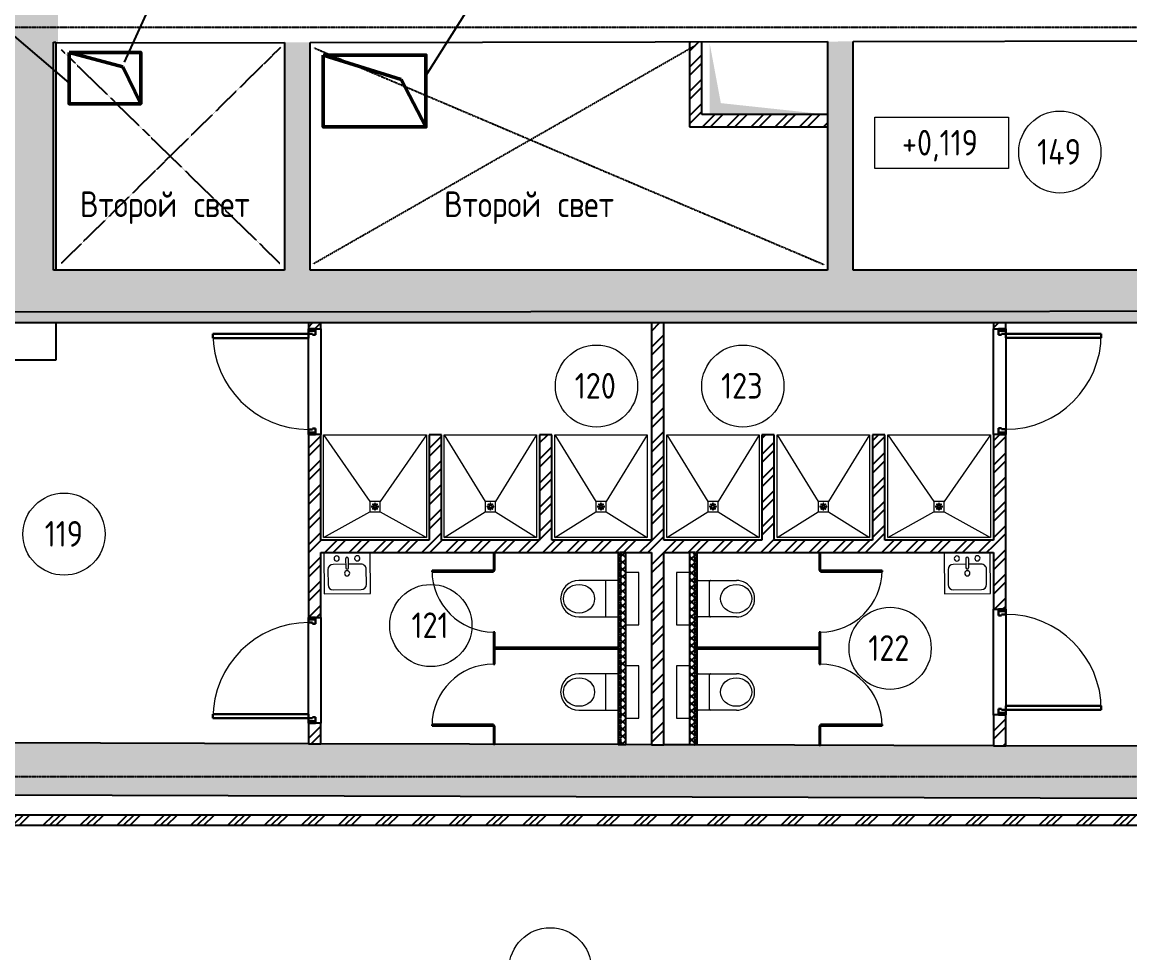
# Model space of a CAD drawing. Header units: millimetres. Extents: x -99936 to 523262, y -63190 to 327013.
# Drawn here: x 18618 to 29404, y 11537 to 20605 of the extents above; entities that cross this region are included whole.
import ezdxf
from ezdxf import colors
from ezdxf.entities.mleader import LeaderData, LeaderLine
from ezdxf.math import Vec2, Vec3

# ---------------------------------------------------------------- set-up
doc = ezdxf.new("R2010")
doc.units = ezdxf.units.MM
for name, pattern in [('ADSK_Линия сетки', [25, 20, -2.5, 0, -2.5]), ('ADSK_Сверху', [4.5, 3, -1.5]), ('ADSK_Снесено', [4.5, 3, -1.5])]:
    doc.linetypes.add(name, pattern=pattern)
for name, color, linetype, lineweight in [('Аннотация', 7, 'Continuous', 9), ('Двери', 251, 'Continuous', 18), ('Марки помещений', 7, 'Continuous', 20), ('Отметки', 7, 'Continuous', 9), ('ПОДПОР', 1, 'Continuous', 50), ('Сантехника', 251, 'Continuous', 18), ('Сантехническое оборудование', 251, 'Continuous', 9), ('Узлы', 7, 'Continuous', 18)]:
    doc.layers.add(name, color=color, linetype=linetype, lineweight=lineweight)
for name, color, linetype, lineweight, true_color in [('Линии', 7, 'Continuous', 9, 0x00a600), ('Обобщенные модели', 5, 'Continuous', 18, 0x0000ff), ('Стены внутренние', 5, 'Continuous', 18, 0x0000ff), ('Стены наружные', 1, 'ADSK_Снесено', 18, 0xff0000)]:
    doc.layers.add(name, color=color, linetype=linetype, lineweight=lineweight, true_color=true_color)
doc.styles.add('GOST Common_2', font='GOST Common_0.ttf', dxfattribs={"width": 0.9, "height": 250})
doc.styles.add('ISOCPEUR', font='isocpeur.ttf', dxfattribs={"height": 250})
pattern_1 = [(45, (0, 0), (-117.8655, 117.8655), []), (45, (78.58, 0), (-117.8655, 117.8655), [])]
pattern_2 = [(45, (0, 0), (-35.35534, 35.35534), []), (135, (0, 0), (-35.35534, -35.35534), [])]
pattern_3 = [(45, (0, 0), (-70.71068, 70.71068), [])]

# ---------------------------------------------------------------- blocks, each defined once
blk = doc.blocks.new('AC_Дверь_Однопольная - Д-18п 1030х2200h-2319666-01 План 1-го этажа маркировочный')
at = {"layer": 'Двери', "lineweight": 30}
for p, q in [((-465, 990), (-425, 990)), ((-465, 60), (-465, 990)), ((-425, 990), (-425, 60)), ((-515, 60), (-495, 60)), ((-515, -10), (-515, 60)), ((-495, 60), (-465, 60)), ((-495, -10), (-495, 60)), ((-495, 60), (-495, -10)), ((-425, 60), (-465, 60)), ((-465, 60), (-465, 20)), ((-465, 20), (-455, 20)), ((-455, 20), (-455, -10)), ((455, 20), (465, 20)), ((455, -10), (455, 20)), ((465, 60), (495, 60)), ((465, 20), (465, 60)), ((495, 60), (495, -10)), ((495, 60), (515, 60)), ((495, -10), (495, 60)), ((515, 60), (515, -10)), ((-495, -10), (-515, -10)), ((-455, -10), (-495, -10)), ((495, -10), (455, -10)), ((515, -10), (495, -10))]:
    blk.add_line(p, q, dxfattribs=at)
at = {"layer": 'Двери'}
blk.add_arc((-465, 60), 930, 0, 90, dxfattribs=at)
blk = doc.blocks.new('AC_Дверь_Однопольная - Д-18л 1030х2200h-2319665-01 План 1-го этажа маркировочный')
at = {"layer": 'Двери', "lineweight": 30}
for p, q in [((465, 990), (425, 990)), ((425, 990), (425, 60)), ((465, 60), (465, 990)), ((-495, 60), (-515, 60)), ((-515, 60), (-515, -10)), ((-465, 60), (-495, 60)), ((-495, 60), (-495, -10)), ((-495, -10), (-495, 60)), ((-465, 20), (-465, 60)), ((-455, 20), (-465, 20)), ((-455, -10), (-455, 20)), ((425, 60), (465, 60)), ((465, 20), (455, 20)), ((455, 20), (455, -10)), ((495, 60), (465, 60)), ((465, 60), (465, 20)), ((495, -10), (495, 60)), ((515, 60), (495, 60)), ((495, 60), (495, -10)), ((515, -10), (515, 60)), ((-515, -10), (-495, -10)), ((-495, -10), (-455, -10)), ((455, -10), (495, -10)), ((495, -10), (515, -10))]:
    blk.add_line(p, q, dxfattribs=at)
at = {"layer": 'Двери'}
blk.add_arc((465, 60), 930, 90, 180, dxfattribs=at)
blk = doc.blocks.new('Туалет подвесной-Moderna R-Laufen - 000 White-2284892-01 План 1-го этажа маркировочный')
at = {"layer": 'Обобщенные модели'}
for p, q in [((-53, 419), (-53, 47)), ((303, 47), (303, 419)), ((-43, 158), (293, 158))]:
    blk.add_line(p, q, dxfattribs=at)
for centre, radius, start, end in [((125, 419), 178, 360, 180), ((-43, 168), 9.89, 180, 270), ((293, 168), 9.89, 270, 360), ((-43, 47), 9.89, 180, 270), ((293, 47), 9.89, 270, 360)]:
    blk.add_arc(centre, radius, start, end, dxfattribs=at)
blk.add_ellipse((125, 418), major_axis=(0, 152), ratio=0.916517, dxfattribs=at)
at = {"layer": 'Сантехника'}
for p, q in [((-130, -38), (-130, -163)), ((380, -163), (380, -38)), ((-130, -163), (380, -163))]:
    blk.add_line(p, q, dxfattribs=at)
blk = doc.blocks.new('Дверь-Одинарная-Панель - 600 x 2150 мм с_у-1872435-01 План 1-го этажа маркировочный')
at = {"layer": 'Двери', "lineweight": 30}
for p, q in [((300, 606), (288, 606)), ((288, 606), (288, 6)), ((300, 6), (300, 606)), ((288, 6), (300, 6))]:
    blk.add_line(p, q, dxfattribs=at)
at = {"layer": 'Двери'}
blk.add_arc((300, 6), 600, 90, 180, dxfattribs=at)
blk = doc.blocks.new('Дверь-Одинарная-Панель - 600 x 2150 мм с_у-1872436-01 План 1-го этажа маркировочный')
at = {"layer": 'Двери', "lineweight": 30}
for p, q in [((288, -6), (300, -6)), ((288, -606), (288, -6)), ((300, -6), (300, -606)), ((300, -606), (288, -606))]:
    blk.add_line(p, q, dxfattribs=at)
at = {"layer": 'Двери'}
blk.add_arc((300, -6), 600, 180, 270, dxfattribs=at)
blk = doc.blocks.new('4-slope_shower_with_drain_2858 - 4-slope_shower_with_drain_2858-2158050-01 План 1-го этажа маркировочный')
at = {"layer": 'Сантехническое оборудование'}
for p, q in [((-450, -300), (-450, 700)), ((-450, 700), (450, 700)), ((-450, 700), (-50, 50)), ((450, 700), (50, 50)), ((450, 700), (450, -300)), ((50, 50), (-50, 50)), ((-50, 50), (-50, -50)), ((-28, 5), (-11, 2)), ((-9, 6), (-23, 16)), ((-16, 23), (-6, 9)), ((-2, 11), (-5, 28)), ((5, 28), (2, 11)), ((6, 9), (16, 23)), ((23, 16), (9, 6)), ((11, 2), (28, 5)), ((50, -50), (50, 50)), ((-450, -300), (-50, -50)), ((-50, -50), (50, -50)), ((-11, -2), (-28, -5)), ((-23, -16), (-9, -6)), ((-6, -9), (-16, -23)), ((-5, -28), (-2, -11)), ((2, -11), (5, -28)), ((16, -23), (6, -9)), ((9, -6), (23, -16)), ((28, -5), (11, -2)), ((50, -50), (450, -300)), ((450, -300), (-450, -300))]:
    blk.add_line(p, q, dxfattribs=at)
for centre, radius, start, end in [((-29, 0), 5, 80, 280), ((-20, 20), 5, 35, 235), ((-12, 0), 2.19, 297.4259, 62.5741), ((-12, 0), 2.19, 6.9527, 62.5741), ((-8, 8), 2.19, 252.4259, 17.5741), ((-8, 8), 2.19, 252.4259, 294.142), ((-8, 8), 2.19, 335.858, 17.5741), ((0, 29), 5, 350, 190), ((0, 12), 2.19, 207.4259, 332.5741), ((0, 12), 2.19, 207.4259, 332.5741), ((8, 8), 2.19, 162.4259, 287.5741), ((8, 8), 2.19, 162.4259, 204.142), ((8, 8), 2.19, 231.9527, 287.5741), ((12, 0), 2.19, 117.4259, 242.5741), ((12, 0), 2.19, 117.4259, 173.0473), ((20, 20), 5, 305, 145), ((29, 0), 5, 260, 100), ((-20, -20), 5, 125, 325), ((-12, 0), 2.19, 297.4259, 353.0473), ((-8, -8), 2.19, 342.4259, 107.5741), ((-8, -8), 2.19, 65.858, 107.5741), ((-8, -8), 2.19, 342.4259, 38.0473), ((0, -29), 5, 170, 10), ((0, -12), 2.19, 27.4259, 152.5741), ((0, -12), 2.19, 27.4259, 152.5741), ((8, -8), 2.19, 72.4259, 197.5741), ((8, -8), 2.19, 155.858, 197.5741), ((8, -8), 2.19, 72.4259, 114.142), ((12, 0), 2.19, 186.9527, 242.5741), ((20, -20), 5, 215, 55)]:
    blk.add_arc(centre, radius, start, end, dxfattribs=at)
blk = doc.blocks.new('4-slope_shower_with_drain_2858 - 4-slope_shower_with_drain_2858-V218-01 План 1-го этажа маркировочный')
at = {"layer": 'Сантехническое оборудование'}
for p, q in [((-450, -300), (-450, 700)), ((-450, 700), (450, 700)), ((-450, 700), (-50, 50)), ((450, 700), (50, 50)), ((450, 700), (450, -300)), ((50, 50), (-50, 50)), ((-50, 50), (-50, -50)), ((-28, 5), (-11, 2)), ((-9, 6), (-23, 16)), ((-16, 23), (-6, 9)), ((-2, 11), (-5, 28)), ((5, 28), (2, 11)), ((6, 9), (16, 23)), ((23, 16), (9, 6)), ((11, 2), (28, 5)), ((50, -50), (50, 50)), ((-450, -300), (-50, -50)), ((-50, -50), (50, -50)), ((-11, -2), (-28, -5)), ((-23, -16), (-9, -6)), ((-6, -9), (-16, -23)), ((-5, -28), (-2, -11)), ((2, -11), (5, -28)), ((16, -23), (6, -9)), ((9, -6), (23, -16)), ((28, -5), (11, -2)), ((50, -50), (450, -300)), ((450, -300), (-450, -300))]:
    blk.add_line(p, q, dxfattribs=at)
for centre, radius, start, end in [((-29, 0), 5, 80, 280), ((-20, 20), 5, 35, 235), ((-12, 0), 2.19, 297.4259, 62.5741), ((-12, 0), 2.19, 6.9527, 62.5741), ((-8, 8), 2.19, 252.4259, 17.5741), ((-8, 8), 2.19, 252.4259, 294.142), ((-8, 8), 2.19, 335.858, 17.5741), ((0, 29), 5, 350, 190), ((0, 12), 2.19, 207.4259, 332.5741), ((0, 12), 2.19, 207.4259, 332.5741), ((8, 8), 2.19, 162.4259, 287.5741), ((8, 8), 2.19, 162.4259, 204.142), ((8, 8), 2.19, 231.9527, 287.5741), ((12, 0), 2.19, 117.4259, 242.5741), ((12, 0), 2.19, 117.4259, 173.0473), ((20, 20), 5, 305, 145), ((29, 0), 5, 260, 100), ((-20, -20), 5, 125, 325), ((-12, 0), 2.19, 297.4259, 353.0473), ((-8, -8), 2.19, 342.4259, 107.5741), ((-8, -8), 2.19, 65.858, 107.5741), ((-8, -8), 2.19, 342.4259, 38.0473), ((0, -29), 5, 170, 10), ((0, -12), 2.19, 27.4259, 152.5741), ((0, -12), 2.19, 27.4259, 152.5741), ((8, -8), 2.19, 72.4259, 197.5741), ((8, -8), 2.19, 155.858, 197.5741), ((8, -8), 2.19, 72.4259, 114.142), ((12, 0), 2.19, 186.9527, 242.5741), ((20, -20), 5, 215, 55)]:
    blk.add_arc(centre, radius, start, end, dxfattribs=at)
blk = doc.blocks.new('4-slope_shower_with_drain_2858 - 1000х1000-2158051-01 План 1-го этажа маркировочный')
at = {"layer": 'Сантехническое оборудование'}
for p, q in [((-500, -300), (-500, 700)), ((-500, 700), (500, 700)), ((-500, 700), (-50, 50)), ((500, 700), (50, 50)), ((500, 700), (500, -300)), ((50, 50), (-50, 50)), ((-50, 50), (-50, -50)), ((-28, 5), (-11, 2)), ((-9, 6), (-23, 16)), ((-16, 23), (-6, 9)), ((-2, 11), (-5, 28)), ((5, 28), (2, 11)), ((6, 9), (16, 23)), ((23, 16), (9, 6)), ((11, 2), (28, 5)), ((50, -50), (50, 50)), ((-500, -300), (-50, -50)), ((-50, -50), (50, -50)), ((-11, -2), (-28, -5)), ((-23, -16), (-9, -6)), ((-6, -9), (-16, -23)), ((-5, -28), (-2, -11)), ((2, -11), (5, -28)), ((16, -23), (6, -9)), ((9, -6), (23, -16)), ((28, -5), (11, -2)), ((50, -50), (500, -300)), ((500, -300), (-500, -300))]:
    blk.add_line(p, q, dxfattribs=at)
for centre, radius, start, end in [((-29, 0), 5, 80, 280), ((-20, 20), 5, 35, 235), ((-12, 0), 2.19, 297.4259, 62.5741), ((-12, 0), 2.19, 6.9527, 62.5741), ((-8, 8), 2.19, 252.4259, 17.5741), ((-8, 8), 2.19, 252.4259, 294.142), ((-8, 8), 2.19, 335.858, 17.5741), ((0, 29), 5, 350, 190), ((0, 12), 2.19, 207.4259, 332.5741), ((0, 12), 2.19, 207.4259, 332.5741), ((8, 8), 2.19, 162.4259, 287.5741), ((8, 8), 2.19, 162.4259, 204.142), ((8, 8), 2.19, 231.9527, 287.5741), ((12, 0), 2.19, 117.4259, 242.5741), ((12, 0), 2.19, 117.4259, 173.0473), ((20, 20), 5, 305, 145), ((29, 0), 5, 260, 100), ((-20, -20), 5, 125, 325), ((-12, 0), 2.19, 297.4259, 353.0473), ((-8, -8), 2.19, 342.4259, 107.5741), ((-8, -8), 2.19, 65.858, 107.5741), ((-8, -8), 2.19, 342.4259, 38.0473), ((0, -29), 5, 170, 10), ((0, -12), 2.19, 27.4259, 152.5741), ((0, -12), 2.19, 27.4259, 152.5741), ((8, -8), 2.19, 72.4259, 197.5741), ((8, -8), 2.19, 155.858, 197.5741), ((8, -8), 2.19, 72.4259, 114.142), ((12, 0), 2.19, 186.9527, 242.5741), ((20, -20), 5, 215, 55)]:
    blk.add_arc(centre, radius, start, end, dxfattribs=at)
blk = doc.blocks.new('4-slope_shower_with_drain_2858 - 4-slope_shower_with_drain_2858-V219-01 План 1-го этажа маркировочный')
at = {"layer": 'Сантехническое оборудование'}
for p, q in [((-450, -300), (-450, 700)), ((-450, 700), (450, 700)), ((-450, 700), (-50, 50)), ((450, 700), (50, 50)), ((450, 700), (450, -300)), ((50, 50), (-50, 50)), ((-50, 50), (-50, -50)), ((-28, 5), (-11, 2)), ((-9, 6), (-23, 16)), ((-16, 23), (-6, 9)), ((-2, 11), (-5, 28)), ((5, 28), (2, 11)), ((6, 9), (16, 23)), ((23, 16), (9, 6)), ((11, 2), (28, 5)), ((50, -50), (50, 50)), ((-450, -300), (-50, -50)), ((-50, -50), (50, -50)), ((-11, -2), (-28, -5)), ((-23, -16), (-9, -6)), ((-6, -9), (-16, -23)), ((-5, -28), (-2, -11)), ((2, -11), (5, -28)), ((16, -23), (6, -9)), ((9, -6), (23, -16)), ((28, -5), (11, -2)), ((50, -50), (450, -300)), ((450, -300), (-450, -300))]:
    blk.add_line(p, q, dxfattribs=at)
for centre, radius, start, end in [((-29, 0), 5, 80, 280), ((-20, 20), 5, 35, 235), ((-12, 0), 2.19, 297.4259, 62.5741), ((-12, 0), 2.19, 6.9527, 62.5741), ((-8, 8), 2.19, 252.4259, 17.5741), ((-8, 8), 2.19, 252.4259, 294.142), ((-8, 8), 2.19, 335.858, 17.5741), ((0, 29), 5, 350, 190), ((0, 12), 2.19, 207.4259, 332.5741), ((0, 12), 2.19, 207.4259, 332.5741), ((8, 8), 2.19, 162.4259, 287.5741), ((8, 8), 2.19, 162.4259, 204.142), ((8, 8), 2.19, 231.9527, 287.5741), ((12, 0), 2.19, 117.4259, 242.5741), ((12, 0), 2.19, 117.4259, 173.0473), ((20, 20), 5, 305, 145), ((29, 0), 5, 260, 100), ((-20, -20), 5, 125, 325), ((-12, 0), 2.19, 297.4259, 353.0473), ((-8, -8), 2.19, 342.4259, 107.5741), ((-8, -8), 2.19, 65.858, 107.5741), ((-8, -8), 2.19, 342.4259, 38.0473), ((0, -29), 5, 170, 10), ((0, -12), 2.19, 27.4259, 152.5741), ((0, -12), 2.19, 27.4259, 152.5741), ((8, -8), 2.19, 72.4259, 197.5741), ((8, -8), 2.19, 155.858, 197.5741), ((8, -8), 2.19, 72.4259, 114.142), ((12, 0), 2.19, 186.9527, 242.5741), ((20, -20), 5, 215, 55)]:
    blk.add_arc(centre, radius, start, end, dxfattribs=at)
blk = doc.blocks.new('4-slope_shower_with_drain_2858 - 1000х1000-V220-01 План 1-го этажа маркировочный')
at = {"layer": 'Сантехническое оборудование'}
for p, q in [((-500, -300), (-500, 700)), ((-500, 700), (500, 700)), ((-500, 700), (-50, 50)), ((500, 700), (50, 50)), ((500, 700), (500, -300)), ((50, 50), (-50, 50)), ((-50, 50), (-50, -50)), ((-28, 5), (-11, 2)), ((-9, 6), (-23, 16)), ((-16, 23), (-6, 9)), ((-2, 11), (-5, 28)), ((5, 28), (2, 11)), ((6, 9), (16, 23)), ((23, 16), (9, 6)), ((11, 2), (28, 5)), ((50, -50), (50, 50)), ((-500, -300), (-50, -50)), ((-50, -50), (50, -50)), ((-11, -2), (-28, -5)), ((-23, -16), (-9, -6)), ((-6, -9), (-16, -23)), ((-5, -28), (-2, -11)), ((2, -11), (5, -28)), ((16, -23), (6, -9)), ((9, -6), (23, -16)), ((28, -5), (11, -2)), ((50, -50), (500, -300)), ((500, -300), (-500, -300))]:
    blk.add_line(p, q, dxfattribs=at)
for centre, radius, start, end in [((-29, 0), 5, 80, 280), ((-20, 20), 5, 35, 235), ((-12, 0), 2.19, 297.4259, 62.5741), ((-12, 0), 2.19, 6.9527, 62.5741), ((-8, 8), 2.19, 252.4259, 17.5741), ((-8, 8), 2.19, 252.4259, 294.142), ((-8, 8), 2.19, 335.858, 17.5741), ((0, 29), 5, 350, 190), ((0, 12), 2.19, 207.4259, 332.5741), ((0, 12), 2.19, 207.4259, 332.5741), ((8, 8), 2.19, 162.4259, 287.5741), ((8, 8), 2.19, 162.4259, 204.142), ((8, 8), 2.19, 231.9527, 287.5741), ((12, 0), 2.19, 117.4259, 242.5741), ((12, 0), 2.19, 117.4259, 173.0473), ((20, 20), 5, 305, 145), ((29, 0), 5, 260, 100), ((-20, -20), 5, 125, 325), ((-12, 0), 2.19, 297.4259, 353.0473), ((-8, -8), 2.19, 342.4259, 107.5741), ((-8, -8), 2.19, 65.858, 107.5741), ((-8, -8), 2.19, 342.4259, 38.0473), ((0, -29), 5, 170, 10), ((0, -12), 2.19, 27.4259, 152.5741), ((0, -12), 2.19, 27.4259, 152.5741), ((8, -8), 2.19, 72.4259, 197.5741), ((8, -8), 2.19, 155.858, 197.5741), ((8, -8), 2.19, 72.4259, 114.142), ((12, 0), 2.19, 186.9527, 242.5741), ((20, -20), 5, 215, 55)]:
    blk.add_arc(centre, radius, start, end, dxfattribs=at)
blk = doc.blocks.new('Туалет подвесной-Moderna R-Laufen - 000 White-2285251-01 План 1-го этажа маркировочный')
at = {"layer": 'Обобщенные модели'}
for p, q in [((-53, -419), (-53, -47)), ((303, -47), (303, -419)), ((-43, -158), (293, -158))]:
    blk.add_line(p, q, dxfattribs=at)
for centre, radius, start, end in [((-43, -47), 9.89, 90, 180), ((293, -47), 9.89, 0, 90), ((-43, -168), 9.89, 90, 180), ((293, -168), 9.89, 0, 90), ((125, -419), 178, 180, 0)]:
    blk.add_arc(centre, radius, start, end, dxfattribs=at)
blk.add_ellipse((125, -418), major_axis=(0, 152), ratio=0.916517, dxfattribs=at)
at = {"layer": 'Сантехника'}
for p, q in [((380, 163), (-130, 163)), ((-130, 163), (-130, 38)), ((380, 38), (380, 163))]:
    blk.add_line(p, q, dxfattribs=at)
blk = doc.blocks.new('ADSK_Марка_Помещение_ОдноЗначение - Номер-247393-01 План 1-го этажа маркировочный')
at = {"layer": 'Марки помещений'}
blk.add_circle((0, 0), 4, dxfattribs=at)
blk = doc.blocks.new('Высотные отметки - Рамка-5093-01 План 1-го этажа маркировочный')
at = {"layer": 'Аннотация', "lineweight": 20}
for p, q in [((-6.5, 0), (-6.5, 5)), ((-6.5, 5), (6.5, 5)), ((6.5, 5), (6.5, 0)), ((6.5, 0), (-6.5, 0))]:
    blk.add_line(p, q, dxfattribs=at)
blk = doc.blocks.new('Кухонная мойка-Одиночная - 450 x 400 мм-1905995-01 План 1-го этажа маркировочный')
at = {"layer": 'Сантехника'}
for p, q in [((241, 202), (-209, 202)), ((-209, 202), (-209, -198)), ((3, 145), (3, 53)), ((28, 145), (28, 53)), ((241, -198), (241, 202)), ((-171, 37), (-171, -109)), ((3, 88), (-120, 88)), ((152, 88), (28, 88)), ((203, -109), (203, 37)), ((-209, -198), (241, -198)), ((-120, -160), (152, -160))]:
    blk.add_line(p, q, dxfattribs=at)
for centre, radius, start, end in [((-84, 145), 25.4, 360, 180), ((-84, 145), 25.4, 180, 360), ((16, 145), 12.7, 360, 180), ((116, 145), 25.4, 360, 180), ((116, 145), 25.4, 180, 360), ((-120, 37), 50.8, 90, 180), ((16, 0), 25.4, 360, 180), ((16, 0), 25.4, 180, 0), ((16, 53), 12.7, 180, 0), ((152, 37), 50.8, 360, 90), ((-120, -109), 50.8, 180, 270), ((152, -109), 50.8, 270, 0)]:
    blk.add_arc(centre, radius, start, end, dxfattribs=at)

msp = doc.modelspace()

# ---------------------------------------------------------------- hatches: boundary and pattern name
at = {"layer": 'Стены внутренние', "lineweight": 25, "true_color": 0x636466}
for points in [[(18882.756, 17676.959), (18922.836, 17676.959), (18922.836, 20408.632), (18412.836, 20408.632), (18413.468, 17676.959), (18421.786, 17676.959)], [(21423.029, 18186.959), (21423.029, 20406.859), (21173.029, 20406.413), (21173.029, 18186.959)], [(26576.112, 18186.959), (26709.989, 18186.959), (26709.989, 20416.296), (26459.989, 20415.849), (26459.989, 18186.959)], [(30030.095, 17676.959), (30842.355, 17676.959), (30842.355, 18186.959), (18922.836, 18186.959), (18922.836, 17676.959), (28915.361, 17676.959)], [(33079.611, 13030.933), (33081.079, 13540.931), (16805.213, 13587.784), (16803.745, 13077.786), (32259.563, 13033.293)]]:
    msp.add_hatch(color=251, dxfattribs=at).paths.add_polyline_path(points)
h = msp.add_hatch(dxfattribs=at)
h.set_pattern_fill('FP_2', color=251, style=0, pattern_type=2)
h.set_pattern_definition(pattern_1)
h.paths.add_polyline_path([(25114.989, 19706.072), (25234.989, 19706.072), (25234.989, 20413.663), (25114.989, 20413.449), (25114.989, 20406.859)])
h = msp.add_hatch(dxfattribs=at)
h.set_pattern_fill('FP_2', color=251, style=0, pattern_type=2)
h.set_pattern_definition(pattern_1)
h.paths.add_polyline_path([(25311.862, 19586.072), (26459.989, 19586.072), (26459.989, 19706.072), (25114.989, 19706.072), (25114.989, 19586.072)])
h = msp.add_hatch(dxfattribs=at)
h.set_pattern_fill('FP_2', color=251, style=0, pattern_type=2)
h.set_pattern_definition(pattern_1)
h.paths.add_polyline_path([(21525.793, 13574.195), (21525.793, 13774.037), (21405.793, 13774.037), (21405.793, 13574.54)])
h.paths.add_polyline_path([(21525.793, 14804.037), (21525.793, 16587.168), (21405.793, 16587.168), (21405.793, 14804.037), (21475.793, 14804.037)])
h.paths.add_polyline_path([(21525.793, 17617.168), (21525.793, 17676.959), (21405.793, 17676.959), (21405.793, 17617.168), (21475.793, 17617.168)])
h = msp.add_hatch(dxfattribs=at)
h.set_pattern_fill('FP_2', color=251, style=0, pattern_type=2)
h.set_pattern_definition(pattern_1)
h.paths.add_polyline_path([(24865.793, 13564.58), (24865.793, 17676.959), (24745.793, 17676.959), (24745.793, 13564.925)])
h = msp.add_hatch(dxfattribs=at)
h.set_pattern_fill('FP_2', color=251, style=0, pattern_type=2)
h.set_pattern_definition(pattern_1)
h.paths.add_polyline_path([(28195.793, 13554.994), (28195.793, 13854.907), (28075.793, 13854.907), (28075.793, 13555.339)])
h.paths.add_polyline_path([(28075.793, 14884.907), (28195.793, 14884.907), (28195.793, 16587.793), (28075.793, 16587.793), (28075.793, 14949.325)])
h.paths.add_polyline_path([(28125.793, 17617.793), (28195.793, 17617.793), (28195.793, 17676.959), (28075.793, 17676.959), (28075.793, 17617.793)])
h = msp.add_hatch(dxfattribs=at)
h.set_pattern_fill('FP_2', color=251, style=0, pattern_type=2)
h.set_pattern_definition(pattern_1)
h.paths.add_polyline_path([(22699.793, 15557.293), (22699.793, 16585.293), (22579.793, 16585.293), (22579.793, 15557.293)])
h = msp.add_hatch(dxfattribs=at)
h.set_pattern_fill('FP_2', color=251, style=0, pattern_type=2)
h.set_pattern_definition(pattern_1)
h.paths.add_polyline_path([(23775.793, 15557.293), (23775.793, 16585.293), (23655.793, 16585.293), (23655.793, 15557.293)])
h = msp.add_hatch(dxfattribs=at)
h.set_pattern_fill('FP_2', color=251, style=0, pattern_type=2)
h.set_pattern_definition(pattern_1)
h.paths.add_polyline_path([(25924.993, 15557.293), (25941.793, 15557.293), (25941.793, 16585.293), (25821.793, 16585.293), (25821.793, 15557.293)])
h = msp.add_hatch(dxfattribs=at)
h.set_pattern_fill('FP_2', color=251, style=0, pattern_type=2)
h.set_pattern_definition(pattern_1)
h.paths.add_polyline_path([(26898.507, 15557.293), (27018.507, 15557.293), (27018.507, 16585.293), (26898.507, 16585.293), (26898.507, 15570.913)])
h = msp.add_hatch(dxfattribs=at)
h.set_pattern_fill('FP_2', color=251, style=0, pattern_type=2)
h.set_pattern_definition(pattern_1)
h.paths.add_polyline_path([(24745.793, 15437.293), (24745.793, 15557.293), (21525.793, 15557.293), (21525.793, 15437.293), (24703.793, 15437.293)])
h = msp.add_hatch(dxfattribs=at)
h.set_pattern_fill('FP_2', color=251, style=0, pattern_type=2)
h.set_pattern_definition(pattern_1)
h.paths.add_polyline_path([(26128.526, 15437.293), (28075.793, 15437.293), (28075.793, 15557.293), (24865.793, 15557.293), (24865.793, 15437.293), (25919.899, 15437.293)])
h = msp.add_hatch(dxfattribs=at)
h.set_pattern_fill('FP_1', color=251, style=0, pattern_type=2)
h.set_pattern_definition(pattern_3)
h.paths.add_polyline_path([(23220.793, 13569.315), (23220.793, 13750.293), (23208.793, 13750.293), (23208.793, 13569.35)])
h.paths.add_polyline_path([(23220.793, 14350.293), (23220.793, 14662.293), (23208.793, 14662.293), (23208.793, 14350.293)])
h.paths.add_polyline_path([(23220.793, 15262.293), (23220.793, 15437.293), (23208.793, 15437.293), (23208.793, 15262.293)])
h = msp.add_hatch(dxfattribs=at)
h.set_pattern_fill('FP_4', color=251, style=0, pattern_type=2)
h.set_pattern_definition(pattern_2)
h.paths.add_polyline_path([(24495.793, 13565.645), (24495.793, 15437.293), (24445.793, 15437.293), (24445.793, 13565.789), (24456.425, 13565.758)])
h = msp.add_hatch(dxfattribs=at)
h.set_pattern_fill('FP_4', color=251, style=0, pattern_type=2)
h.set_pattern_definition(pattern_2)
h.paths.add_polyline_path([(25165.793, 13563.716), (25165.793, 15437.293), (25115.793, 15437.293), (25115.793, 13563.86)])
h = msp.add_hatch(dxfattribs=at)
h.set_pattern_fill('FP_1', color=251, style=0, pattern_type=2)
h.set_pattern_definition(pattern_3)
h.paths.add_polyline_path([(26390.793, 13560.219), (26390.793, 13750.293), (26378.793, 13750.293), (26378.793, 13560.224), (26380.793, 13560.219)])
h.paths.add_polyline_path([(26378.793, 14350.293), (26390.793, 14350.293), (26390.793, 14662.293), (26378.793, 14662.293), (26378.793, 14351.749)])
h.paths.add_polyline_path([(26390.793, 15262.293), (26390.793, 15437.293), (26378.793, 15437.293), (26378.793, 15262.293)])
h = msp.add_hatch(dxfattribs=at)
h.set_pattern_fill('FP_1', color=251, style=0, pattern_type=2)
h.set_pattern_definition(pattern_3)
h.paths.add_polyline_path([(24276.116, 14500.293), (24420.793, 14500.293), (24420.793, 14512.293), (23220.793, 14512.293), (23220.793, 14500.293), (24174.846, 14500.293)])
h = msp.add_hatch(dxfattribs=at)
h.set_pattern_fill('FP_1', color=251, style=0, pattern_type=2)
h.set_pattern_definition(pattern_3)
h.paths.add_polyline_path([(25571.159, 14500.293), (26378.793, 14500.293), (26378.793, 14512.293), (25190.793, 14512.293), (25190.793, 14500.293), (25247.607, 14500.293)])
h = msp.add_hatch(dxfattribs=at)
h.set_pattern_fill('FP_3', color=251, style=0, pattern_type=2)
h.set_pattern_definition([(45, (0, 0), (-179.6051, 179.6051), []), (45, (63.5, 0), (0, 359.2102), []), (45, (-63.5, 0), (0, 359.2102), [])])
h.paths.add_polyline_path([(32259.563, 12779.925), (33330.385, 12779.925), (33330.385, 12879.925), (16570.071, 12879.925), (16570.071, 12779.925), (32004.573, 12779.925)])
at = {"layer": 'Стены наружные', "linetype": 'Continuous', "lineweight": 25, "true_color": 0x636466}
h = msp.add_hatch(color=251, dxfattribs=at)
h.paths.add_polyline_path([(18455.835, 20408.632), (18965.835, 20408.632), (18965.835, 22247.07), (18455.835, 22247.07), (18455.835, 20652.473)])
h.paths.add_polyline_path([(18882.756, 24017.07), (18965.835, 24017.07), (18965.835, 25289.208), (18455.835, 25289.208), (18455.835, 24017.07)])
h.paths.add_polyline_path([(18455.835, 27059.208), (18965.835, 27059.208), (18965.835, 28334.137), (18455.835, 28334.137), (18455.835, 27100.047)])
h.paths.add_polyline_path([(18882.756, 30104.137), (18965.835, 30104.137), (18965.835, 31381.187), (18455.835, 31381.187), (18455.835, 30104.137)])
h.paths.add_polyline_path([(18455.835, 33151.187), (18965.835, 33151.187), (18965.835, 34431.155), (18455.835, 34431.155), (18455.835, 33474.196)])
h.paths.add_polyline_path([(18965.835, 36201.155), (18965.835, 37474.168), (18455.835, 37474.168), (18455.835, 36201.155), (18882.756, 36201.155)])
h.paths.add_polyline_path([(18882.756, 39244.168), (18965.835, 39244.168), (18965.835, 40490.185), (18455.835, 40490.185), (18455.835, 39244.168)])
h.paths.add_polyline_path([(18882.756, 42260.185), (18965.835, 42260.185), (18965.835, 43015.127), (18455.835, 43015.127), (18455.835, 42260.185)])
at = {"layer": 'Узлы', "lineweight": 25, "true_color": 0x636466}
msp.add_hatch(color=251, dxfattribs=at).paths.add_polyline_path([(25421.394, 19706.072), (26440.071, 19706.072), (25421.394, 19815.604), (25311.862, 20403.128), (25311.862, 19706.072)])

# ---------------------------------------------------------------- linework, layer by layer
at = {"linetype": 'ADSK_Линия сетки', "lineweight": 25}
for p, q in [((-11086.225, 20556.788), (57141.718, 20556.788)), ((-11086.225, 13256.788), (57141.718, 13256.788))]:
    msp.add_line(p, q, dxfattribs=at)
at = {"color": 251, "lineweight": 25, "true_color": 0x636466}
msp.add_lwpolyline([(11305.236, 20918.632), (11305.236, 17842.184), (18515.92, 17781.121), (38729.704, 17793.798), (38729.704, 20934.059), (31317.016, 20934.059), (31317.016, 43525.127), (18455.835, 43525.127), (18455.835, 20918.632), (11305.236, 20918.632)], dxfattribs=at)
at = {"layer": 'Линии', "color": 251, "lineweight": 25, "true_color": 0x636466}
for p, q in [((18945.316, 20408.632), (18945.316, 18186.959)), ((18945.316, 17676.959), (18945.316, 17310.218)), ((18945.316, 17310.218), (18045.316, 17310.218))]:
    msp.add_line(p, q, dxfattribs=at)
at = {"layer": 'Линии', "color": 251, "linetype": 'ADSK_Сверху', "lineweight": 25, "true_color": 0x636466}
for p, q in [((18997.515, 20337.635), (21126.932, 18254.632)), ((21132.997, 20356.777), (18998.639, 18254.632)), ((21456.972, 18253.448), (25179.862, 20382.096)), ((21462.988, 20353.06), (26421.672, 18244.818))]:
    msp.add_line(p, q, dxfattribs=at)
at = {"layer": 'ПОДПОР'}
for p, q in [((19599.058, 20169.27), (19074.95, 20310.256)), ((22307.511, 20045.983), (21549.812, 20283.982)), ((19772.099, 19810.256), (19599.058, 20169.27)), ((22549.578, 19584.031), (22307.511, 20045.983))]:
    msp.add_line(p, q, dxfattribs=at)
for points in [[(19074.95, 20310.256), (19772.099, 20310.256), (19772.099, 19810.256), (19074.95, 19810.256)], [(21549.812, 20283.982), (22549.578, 20283.982), (22549.578, 19584.031), (21549.812, 19584.031)]]:
    msp.add_lwpolyline(points, close=True, dxfattribs=at)
at = {"layer": 'Стены внутренние', "color": 251, "lineweight": 25, "true_color": 0x636466}
for p, q in [((18922.836, 18186.959), (18922.836, 20408.632)), ((18945.528, 20408.632), (18945.539, 20402.437)), ((18945.539, 20402.437), (21173.029, 20406.413)), ((21173.029, 20406.413), (21173.029, 18186.959)), ((21423.029, 20406.859), (26459.989, 20415.849)), ((21423.029, 18186.959), (21423.029, 20406.859)), ((25114.989, 20413.449), (25114.989, 19586.072)), ((25234.989, 19706.072), (25234.989, 20413.663)), ((26459.989, 20415.849), (26459.989, 18186.959)), ((26709.989, 20416.296), (30827.239, 20423.645)), ((26709.989, 18186.959), (26709.989, 20416.296)), ((26459.989, 19706.072), (25234.989, 19706.072)), ((25114.989, 19586.072), (26459.989, 19586.072)), ((21173.029, 18186.959), (18922.836, 18186.959)), ((26459.989, 18186.959), (21423.029, 18186.959)), ((30842.355, 18186.959), (26709.989, 18186.959)), ((18412.836, 17676.959), (31352.355, 17676.959)), ((21405.793, 17676.959), (21405.793, 17617.168)), ((21475.793, 17617.168), (21525.793, 17617.168)), ((21525.793, 17617.168), (21525.793, 17676.959)), ((21525.793, 17617.168), (21525.793, 16587.168)), ((24745.793, 17676.959), (24745.793, 15557.293)), ((24865.793, 15557.293), (24865.793, 17676.959)), ((28075.793, 17676.959), (28075.793, 17617.793)), ((28075.793, 17617.793), (28125.793, 17617.793)), ((28075.793, 16587.793), (28075.793, 17617.793)), ((28195.793, 17617.793), (28195.793, 17676.959)), ((21405.793, 16637.168), (21405.793, 17527.168)), ((28195.793, 17527.793), (28195.793, 16637.793)), ((21405.793, 16587.168), (21405.793, 14804.037)), ((21525.793, 16587.168), (21475.793, 16587.168)), ((21525.793, 15557.293), (21525.793, 16587.168)), ((22579.793, 16585.293), (22579.793, 15557.293)), ((22699.793, 16585.293), (22579.793, 16585.293)), ((22699.793, 15557.293), (22699.793, 16585.293)), ((23655.793, 16585.293), (23655.793, 15557.293)), ((23775.793, 16585.293), (23655.793, 16585.293)), ((23775.793, 15557.293), (23775.793, 16585.293)), ((25821.793, 16585.293), (25821.793, 15557.293)), ((25941.793, 16585.293), (25821.793, 16585.293)), ((25941.793, 15557.293), (25941.793, 16585.293)), ((26898.507, 16585.293), (26898.507, 15557.293)), ((27018.507, 16585.293), (26898.507, 16585.293)), ((27018.507, 15557.293), (27018.507, 16585.293)), ((28075.793, 16587.793), (28075.793, 15557.293)), ((28125.793, 16587.793), (28075.793, 16587.793)), ((28195.793, 14884.907), (28195.793, 16587.793)), ((22579.793, 15557.293), (21525.793, 15557.293)), ((23655.793, 15557.293), (22699.793, 15557.293)), ((24745.793, 15557.293), (23775.793, 15557.293)), ((25821.793, 15557.293), (24865.793, 15557.293)), ((26898.507, 15557.293), (25941.793, 15557.293)), ((28075.793, 15557.293), (27018.507, 15557.293)), ((21525.793, 14804.037), (21525.793, 15437.293)), ((21525.793, 15437.293), (24420.793, 15437.293)), ((23208.793, 15437.293), (23208.793, 15262.293)), ((23220.793, 15262.293), (23220.793, 15437.293)), ((24420.793, 15437.293), (24420.793, 13565.861)), ((24495.793, 13565.645), (24495.793, 15437.293)), ((24495.793, 15437.293), (24745.793, 15437.293)), ((24745.793, 15437.293), (24745.793, 13564.925)), ((24865.793, 13564.58), (24865.793, 15437.293)), ((24865.793, 15437.293), (25115.793, 15437.293)), ((25115.793, 15437.293), (25115.793, 13563.86)), ((25190.793, 15437.293), (28075.793, 15437.293)), ((25190.793, 13563.644), (25190.793, 15437.293)), ((26378.793, 15437.293), (26378.793, 15262.293)), ((26390.793, 15262.293), (26390.793, 15437.293)), ((28075.793, 15437.293), (28075.793, 14884.907)), ((23208.793, 15262.293), (23220.793, 15262.293)), ((26378.793, 15262.293), (26390.793, 15262.293)), ((28075.793, 14884.907), (28125.793, 14884.907)), ((28075.793, 13854.907), (28075.793, 14884.907)), ((21475.793, 14804.037), (21525.793, 14804.037)), ((21525.793, 14804.037), (21525.793, 13774.037)), ((28195.793, 14834.907), (28195.793, 13944.907)), ((21405.793, 13864.037), (21405.793, 14754.037)), ((23220.793, 14662.293), (23208.793, 14662.293)), ((23208.793, 14662.293), (23208.793, 14350.293)), ((23220.793, 14512.293), (23220.793, 14662.293)), ((26378.793, 14662.293), (26378.793, 14512.293)), ((26390.793, 14662.293), (26378.793, 14662.293)), ((26390.793, 14350.293), (26390.793, 14662.293)), ((24420.793, 14512.293), (23220.793, 14512.293)), ((23220.793, 14350.293), (23220.793, 14500.293)), ((23220.793, 14500.293), (24420.793, 14500.293)), ((26378.793, 14512.293), (25178.793, 14512.293)), ((25178.793, 14512.293), (25178.793, 14500.293)), ((25178.793, 14500.293), (26378.793, 14500.293)), ((26378.793, 14500.293), (26378.793, 14350.293)), ((23208.793, 14350.293), (23220.793, 14350.293)), ((26378.793, 14350.293), (26390.793, 14350.293)), ((28075.793, 13854.907), (28075.793, 13555.339)), ((28125.793, 13854.907), (28075.793, 13854.907)), ((28195.793, 13554.994), (28195.793, 13854.907)), ((21405.793, 13774.037), (21405.793, 13574.54)), ((21525.793, 13774.037), (21475.793, 13774.037)), ((21525.793, 13574.195), (21525.793, 13774.037)), ((23220.793, 13750.293), (23208.793, 13750.293)), ((23208.793, 13750.293), (23208.793, 13569.31)), ((23220.793, 13569.31), (23220.793, 13750.293)), ((26378.793, 13750.293), (26378.793, 13560.219)), ((26390.793, 13750.293), (26378.793, 13750.293)), ((26390.793, 13560.219), (26390.793, 13750.293)), ((21405.793, 13574.54), (16570.071, 13588.461)), ((21405.793, 13574.54), (21525.793, 13574.195)), ((24420.793, 13565.861), (21525.793, 13574.195)), ((23208.793, 13569.31), (23220.793, 13569.31)), ((24420.793, 13565.861), (24444.793, 13565.792)), ((24445.793, 13565.789), (24495.793, 13565.645)), ((24745.793, 13564.925), (24495.793, 13565.645)), ((24745.793, 13564.925), (24865.793, 13564.58)), ((25165.793, 13563.716), (24865.793, 13564.58)), ((28075.793, 13555.339), (25166.793, 13563.713)), ((26378.793, 13560.219), (26390.793, 13560.219)), ((28075.793, 13555.339), (28195.793, 13554.994)), ((33430.385, 13539.925), (28195.793, 13554.994)), ((33430.385, 13029.923), (16570.071, 13078.459)), ((33330.385, 12879.925), (16670.071, 12879.925)), ((16570.071, 12779.925), (33430.385, 12779.925))]:
    msp.add_line(p, q, dxfattribs=at)
at = {"layer": 'Стены наружные', "color": 251, "linetype": 'Continuous', "lineweight": 25, "true_color": 0x636466}
msp.add_line((18922.836, 20408.632), (18945.528, 20408.632), dxfattribs=at)
at = {"layer": 'Стены наружные', "color": 251, "lineweight": 25, "true_color": 0x636466}
for p, q in [((24495.793, 15437.293), (24420.793, 15437.293)), ((24432.793, 15437.293), (24432.793, 13565.826)), ((24444.793, 15437.293), (24444.793, 13565.792)), ((24445.793, 15437.293), (24445.793, 13565.789)), ((25190.793, 15437.293), (25115.793, 15437.293)), ((25165.793, 15437.293), (25165.793, 13563.716)), ((25166.793, 15437.293), (25166.793, 13563.713)), ((25178.793, 15437.293), (25178.793, 13563.679)), ((24444.793, 13565.792), (24445.793, 13565.789)), ((25165.793, 13563.716), (25166.793, 13563.713))]:
    msp.add_line(p, q, dxfattribs=at)

# ---------------------------------------------------------------- block references
at = {"layer": 'Двери', "color": 251, "lineweight": 25, "true_color": 0x636466}
for name, p, rotation in [('AC_Дверь_Однопольная - Д-18л 1030х2200h-2319665-01 План 1-го этажа маркировочный', (21465.793, 17102.168), 89.9999999999999), ('AC_Дверь_Однопольная - Д-18п 1030х2200h-2319666-01 План 1-го этажа маркировочный', (28135.793, 17102.793), 269.9999999999999), ('Дверь-Одинарная-Панель - 600 x 2150 мм с_у-1872435-01 План 1-го этажа маркировочный', (23214.793, 14962.293), 89.99999999999987), ('Дверь-Одинарная-Панель - 600 x 2150 мм с_у-1872436-01 План 1-го этажа маркировочный', (26384.793, 14962.293), 89.99999999999987), ('AC_Дверь_Однопольная - Д-18л 1030х2200h-2319665-01 План 1-го этажа маркировочный', (28135.793, 14369.907), 269.9999999999999), ('AC_Дверь_Однопольная - Д-18п 1030х2200h-2319666-01 План 1-го этажа маркировочный', (21465.793, 14289.037), 89.9999999999999), ('Дверь-Одинарная-Панель - 600 x 2150 мм с_у-1872436-01 План 1-го этажа маркировочный', (23214.793, 14050.293), 269.9999999999999), ('Дверь-Одинарная-Панель - 600 x 2150 мм с_у-1872435-01 План 1-го этажа маркировочный', (26384.793, 14050.293), 269.9999999999999)]:
    msp.add_blockref(name, p, dxfattribs=dict(at, rotation=rotation))
at = {"layer": 'Марки помещений', "color": 251, "lineweight": 25, "true_color": 0x636466, "xscale": 99.99999999999993, "yscale": 99.99999999999993, "zscale": 99.99999999999993}
for p in [(28722.495, 19338.759), (24210.775, 17058.772), (25635.649, 17058.772), (19025.79, 15616.391), (22597.547, 14726.015), (27069.48, 14504.282), (23759.832, 11382.258)]:
    msp.add_blockref('ADSK_Марка_Помещение_ОдноЗначение - Номер-247393-01 План 1-го этажа маркировочный', p, dxfattribs=at)
at = {"layer": 'Отметки', "color": 251, "lineweight": 25, "true_color": 0x636466, "xscale": 99.99999999999993, "yscale": 99.99999999999993, "zscale": 99.99999999999993}
msp.add_blockref('Высотные отметки - Рамка-5093-01 План 1-го этажа маркировочный', (27570.957, 19178.289), dxfattribs=at)
at = {"layer": 'Сантехника', "color": 251, "lineweight": 25, "true_color": 0x636466}
for name, p, rotation in [('Кухонная мойка-Одиночная - 450 x 400 мм-1905995-01 План 1-го этажа маркировочный', (21766.318, 15234.81), 0.5345984078505206), ('Кухонная мойка-Одиночная - 450 x 400 мм-1905995-01 План 1-го этажа маркировочный', (27805.319, 15234.81), 0.5345984078505206), ('Туалет подвесной-Moderna R-Laufen - 000 White-2284892-01 План 1-го этажа маркировочный', (24458.293, 14862.293), 89.99999999999987), ('Туалет подвесной-Moderna R-Laufen - 000 White-2285251-01 План 1-го этажа маркировочный', (25153.293, 14862.293), 89.99999999999993), ('Туалет подвесной-Moderna R-Laufen - 000 White-2284892-01 План 1-го этажа маркировочный', (24458.293, 13953.293), 89.99999999999987), ('Туалет подвесной-Moderna R-Laufen - 000 White-2285251-01 План 1-го этажа маркировочный', (25153.293, 13953.293), 89.99999999999993)]:
    msp.add_blockref(name, p, dxfattribs=dict(at, rotation=rotation))
at = {"layer": 'Сантехническое оборудование', "color": 251, "lineweight": 25, "true_color": 0x636466}
for name, p in [('4-slope_shower_with_drain_2858 - 1000х1000-2158051-01 План 1-го этажа маркировочный', (22053.793, 15885.293)), ('4-slope_shower_with_drain_2858 - 4-slope_shower_with_drain_2858-V218-01 План 1-го этажа маркировочный', (23177.793, 15885.293)), ('4-slope_shower_with_drain_2858 - 4-slope_shower_with_drain_2858-2158050-01 План 1-го этажа маркировочный', (24253.793, 15885.293)), ('4-slope_shower_with_drain_2858 - 4-slope_shower_with_drain_2858-2158050-01 План 1-го этажа маркировочный', (25343.793, 15885.293)), ('4-slope_shower_with_drain_2858 - 4-slope_shower_with_drain_2858-V219-01 План 1-го этажа маркировочный', (26419.793, 15885.293)), ('4-slope_shower_with_drain_2858 - 1000х1000-V220-01 План 1-го этажа маркировочный', (27545.793, 15885.293))]:
    msp.add_blockref(name, p, dxfattribs=at)

# ---------------------------------------------------------------- texts
at = {"layer": 'Аннотация', "color": 251, "lineweight": 25, "true_color": 0x636466, "char_height": 250, "attachment_point": 1, "style": 'GOST Common_2'}
for s, insert, width in [('Второй', (19180.664, 18955.53), 1248.22744), ('свет', (20287.946, 18955.53), 800.88581), ('Второй', (22726.436, 18955.53), 1248.22744), ('свет', (23833.717, 18955.53), 800.88581)]:
    msp.add_mtext(s, dxfattribs=dict(at, insert=insert, width=width))
at = {"layer": 'Марки помещений', "color": 251, "lineweight": 25, "true_color": 0x636466, "char_height": 250, "attachment_point": 1, "style": 'GOST Common_2'}
for s, insert, width in [('149', (28501.538, 19466.484), 548.35425), ('120', (23998.367, 17186.498), 526.70869), ('123', (25423.242, 17186.498), 526.70869), ('119', (18837.233, 15744.116), 468.98719), ('121', (22408.99, 14853.74), 468.98719), ('122', (26857.072, 14632.007), 526.70869)]:
    msp.add_mtext(s, dxfattribs=dict(at, insert=insert, width=width))
at = {"layer": 'Отметки', "color": 251, "lineweight": 25, "true_color": 0x636466, "insert": (27185.023, 19554.996), "char_height": 250, "width": 926.24202, "attachment_point": 1, "line_spacing_factor": 1.022761, "style": 'GOST Common_2'}
msp.add_mtext('+0,119', dxfattribs=at)

# ---------------------------------------------------------------- leaders
ml = msp.add_multileader_mtext('Standard')
ml.set_content('ПД1\\P500х700\\Pl 11000', color=256, style='ISOCPEUR')
ml.set_leader_properties()
ml.build(insert=Vec2(0, 0))
ml.multileader.update_dxf_attribs({"text_left_attachment_type": 6, "text_right_attachment_type": 6, "dogleg_length": 0.36, "arrow_head_size": 0.18})
ctx = ml.context
ctx.base_point, ctx.char_height, ctx.arrow_head_size, ctx.landing_gap_size, ctx.plane_origin = Vec3(21085.271, 23457.258), 250, 0.18, 0.09, Vec3(21392.584, 22657.967)
ctx.left_attachment, ctx.right_attachment = 6, 6
notes = []
notes.append((ctx, [(1, (1, 1, 0), (21084.911, 23457.258), (1, 0), 0.36, [(0, [(19615.272, 20214.419)], 0, [])])]))
ctx.mtext.insert, ctx.mtext.flow_direction = Vec3(21085.361, 23757.258), 5
ml = msp.add_multileader_mtext('Standard')
ml.set_content('ПД3\\P700х1000\\Pl 32000', color=256, style='ISOCPEUR')
ml.set_leader_properties()
ml.build(insert=Vec2(0, 0))
ml.multileader.update_dxf_attribs({"text_left_attachment_type": 6, "text_right_attachment_type": 6, "dogleg_length": 0.36, "arrow_head_size": 0.18})
ctx = ml.context
ctx.base_point, ctx.char_height, ctx.arrow_head_size, ctx.landing_gap_size, ctx.plane_origin = Vec3(23523.012, 21630.998), 250, 0.18, 0.09, Vec3(23640.663, 20413.449)
ctx.left_attachment, ctx.right_attachment = 6, 6
notes.append((ctx, [(1, (1, 1, 0), (23522.652, 21630.998), (1, 0), 0.36, [(0, [(22549.578, 20080.985)], 0, [])])]))
ctx.mtext.insert, ctx.mtext.flow_direction = Vec3(23523.102, 21930.998), 5
ml = msp.add_multileader_mtext('Standard')
ml.set_content('РРК-1-60 700х500\\Pl 11000', color=256, style='ISOCPEUR')
ml.set_leader_properties()
ml.build(insert=Vec2(0, 0))
ml.multileader.update_dxf_attribs({"text_left_attachment_type": 6, "text_right_attachment_type": 6, "dogleg_length": 0.36, "arrow_head_size": 0.18})
ctx = ml.context
ctx.base_point, ctx.char_height, ctx.arrow_head_size, ctx.landing_gap_size, ctx.plane_origin = Vec3(14988.227, 21153.653), 250, 0.18, 0.09, Vec3(18926.432, 19664.419)
ctx.left_attachment, ctx.right_attachment, ctx.text_align_type = 6, 6, 2
notes.append((ctx, [(1, (1, 1, 0), (17738.767, 21153.653), (-1, 0), 0.36, [(0, [(19074.95, 20013.74)], 0, [])])]))
ctx.mtext.insert, ctx.mtext.alignment, ctx.mtext.flow_direction = Vec3(17738.317, 21453.653), 3, 5
for ctx, leaders in notes:
    for number, flags, end, landing, length, lines in leaders:
        leader = LeaderData()
        leader.index, (leader.has_last_leader_line, leader.has_dogleg_vector, leader.attachment_direction) = number, flags
        leader.last_leader_point, leader.dogleg_vector, leader.dogleg_length = Vec3(end), Vec3(landing), length
        for number, points, colour, breaks in lines:
            line = LeaderLine()
            line.index, line.vertices, line.color, line.breaks = number, Vec3.list(points), colors.encode_raw_color(colour), breaks
            leader.lines.append(line)
        ctx.leaders.append(leader)

doc.saveas('drawing.dxf')
